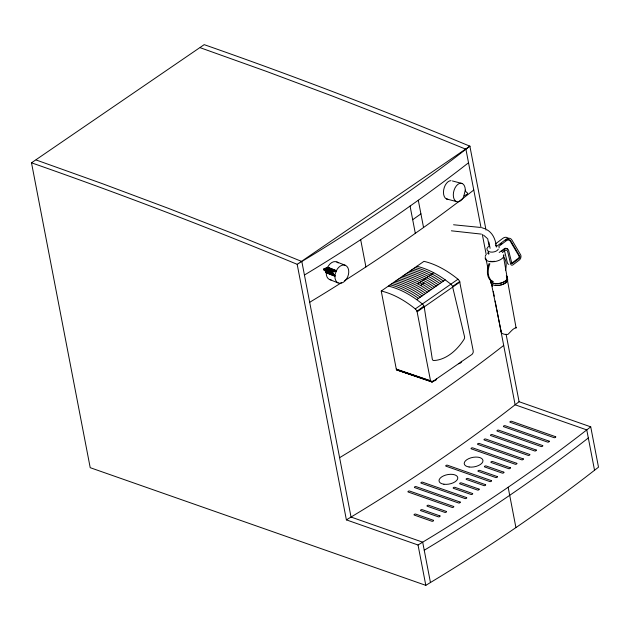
<?xml version="1.0" encoding="UTF-8"?>
<svg xmlns="http://www.w3.org/2000/svg" width="630" height="630" viewBox="0 0 630 630"><rect width="100%" height="100%" fill="white"/><g stroke="black" fill="none" stroke-linecap="round" stroke-linejoin="round"><path stroke-width="0.94" d="M465.294 190.142L463.538 197.206A9.505 5.67 -75.3 0 1 454.112 199.112A9.505 5.67 -75.3 0 1 457.75 184.464A9.505 5.67 -75.3 0 1 465.294 190.142L465.916 191.74L467.641 193.166L467.413 194.087L464.113 195.843M326.379 271.632L326.23 272.822A9.505 6.442 -68.5 0 0 331.128 279.885M485.21 256.339L485.714 255.174M323.615 269.711L332.293 273.129L334.239 274.633L334.908 276.239L335.207 273.861L337.113 269.325A9.505 6.442 -68.5 0 1 347.957 267.884A9.505 6.442 -68.5 0 1 343.389 282.224A9.505 6.442 -68.5 0 1 334.908 276.239L326.23 272.822L325.56 271.207L323.615 269.711L323.907 268.813L327.734 267.222L336.412 270.648L332.585 272.231L323.907 268.813M332.293 273.129L332.585 272.231M327.277 268.081L328.435 265.907A9.505 6.442 -68.5 0 1 338.231 262.946M507.418 280.051L516.08 327.852A7.922 3.985 -10.9 0 0 515.505 327.293M489.069 253.567L488.659 254.213L488.266 251.457M488.368 246.55L486.888 248.566L487.392 250.819M400.814 277.428A86.2 49.258 55.2 0 1 417.714 283.87L433.731 272.735M487.439 253.315L488.612 252.52M468.523 162.776L459.27 169.942A1524.088 766.647 -10.9 0 1 418.296 200.245L404.208 210.215A1524.088 766.647 -10.9 0 1 315.307 268.435L304.44 275.034M473.768 190.032L464.515 197.198A1524.088 766.647 -10.9 0 1 423.549 227.509L409.453 237.471A1524.088 766.647 -10.9 0 1 344.657 280.641M503.693 345.429L494.44 352.595A1524.088 766.647 -10.9 0 1 350.477 451.088L339.609 457.687M519.088 401.719L505.874 411.957A1524.088 766.647 -10.9 0 1 361.911 510.45L346.39 519.876L297.179 264.316C209.585 228.029 121.007 194.087 31.5 162.808L90.208 467.68L425.809 585.349L441.323 575.922A1524.088 766.647 -10.9 0 0 585.286 477.422L598.5 467.192L590.727 426.841L519.088 401.719L506.087 334.215M590.727 426.841L577.513 437.07A1524.088 766.647 -10.9 0 1 433.55 535.571L418.036 544.997L346.39 519.876M588.326 437.976L579.072 445.142A1524.088 766.647 -10.9 0 1 435.109 543.643L424.242 550.242M495.345 244.007L502.819 238.353A8.552 5.276 -73.7 0 1 508.095 238.298M500.244 244.456L501.732 243.33M498.81 246.385L506.733 240.424A6.851 4.229 -73.7 0 1 510.828 241.038L519.781 256.237A1.543 0.953 -73.7 0 1 519.277 258.387L512.387 263.537A1.284 0.787 -73.7 0 1 511.844 263.316L508.591 250.323A5.229 3.229 -73.7 0 0 505.481 248.677L501.409 251.622M499.173 252.48L504.685 248.441A5.229 3.229 -73.7 0 1 507.331 249.212M502.354 252.559L505.189 250.417A3.528 2.181 -73.7 0 1 507.685 251.732L510.623 263.875A2.985 1.843 -73.7 0 0 512.977 264.828L519.396 259.969A3.252 2.008 -73.7 0 0 520.624 254.796L512.025 240.188A8.552 5.276 -73.7 0 0 506.008 239.282L497.038 246.07L495.448 245.605M412.689 219.697L420.919 213.877M398.152 370.172L397.128 370.149L396.286 369.093L381.237 291.036L423.951 261.34A86.2 49.258 55.2 0 1 457.986 279.224A4.812 2.748 55.2 0 1 459.577 281.264L473.24 351.06L473.138 352.658L472.138 354.304L432.148 381.914L431.172 381.693L430.463 380.449L416.997 311.22L423.982 306.015A4.812 2.748 55.2 0 0 422.391 303.967L416.729 299.644A86.2 49.258 55.2 0 0 388.356 286.091M417.918 283.996L420.588 285.453L424.147 282.972A86.2 49.258 55.2 0 1 432.747 288.509M416.729 299.644L445.205 279.846L450.867 284.169A4.812 2.748 55.2 0 1 452.458 286.217L464.562 336.806A2.591 1.677 -71.2 0 1 463.979 339.389L462.664 341.405A48.667 31.555 -71.2 0 1 435.33 360.407L433.7 360.486A2.74 1.772 -71.2 0 1 432.274 359.005L424.116 306.267M381.237 291.036A86.2 49.258 55.2 0 1 415.272 308.92L457.986 279.224M417.233 311.732L459.947 282.035M452.568 286.43L459.711 281.523M31.5 162.808L204.191 44.651C293.706 75.939 382.276 109.88 469.87 146.168L486.029 230.068M505.457 240.51L505.937 240.188M309.684 302.298L320.552 295.69A1524.088 766.647 -10.9 0 0 341.468 282.665M402.594 276.192A86.2 49.258 55.2 0 1 419.493 282.634L421.478 281.516L424.147 282.972M453.569 224.768L480.005 227.398M451.363 230.808L481.359 234.108M452.45 180.968L462.294 183.55M446.465 198.938L456.309 201.529M481.911 227.729L485.195 228.832M396.286 369.093L430.55 380.764M396.396 369.377L432.684 381.733M396.546 369.629L432.416 381.851M396.711 369.849L432.148 381.914M396.916 370.023L431.889 381.93M200.238 47.722L266.356 71.363L332.679 96.169L399.207 122.126L465.916 149.231L481.021 227.674M36.146 159.981L102.265 183.629L168.596 208.428L235.124 234.384L301.825 261.497L351.044 517.049L422.683 542.17L430.455 582.522M336.837 261.962L345.516 265.387M327.553 267.388L336.223 270.805M327.364 267.537L336.034 270.955M327.167 267.679L335.845 271.097M326.978 267.805L335.656 271.231M326.781 267.931L335.459 271.349M326.584 268.041L335.262 271.459M326.387 268.144L335.065 271.561M326.183 268.23L334.861 271.656M325.387 268.49L334.065 271.916M325.001 270.672L333.672 274.089M325.56 271.207L334.239 274.633M325.678 271.373L334.357 274.798M325.789 271.554L334.467 274.971M325.883 271.743L334.561 275.16M325.978 271.94L334.656 275.357M326.057 272.144L334.735 275.57M326.127 272.365L334.798 275.782M326.183 272.585L334.861 276.011M329.482 279.5L338.152 282.917M419.493 282.634L422.368 284.209A86.2 49.258 55.2 0 1 430.967 289.745M421.478 281.516L421.273 281.397A86.2 49.258 55.2 0 0 404.373 274.948M486.777 229.659C493.077 233.084 495.841 240.282 496.314 247.102M483.533 235.1L487.155 238.313M416.997 311.22L416.863 310.96A4.812 2.748 55.2 0 0 415.272 308.92M491.227 282.823L501.378 332.703A7.922 3.985 -10.9 0 0 507.363 334.451L507.922 334.396C510.229 332.341 513.521 327.663 516.317 327.852M485.943 258.757L487.911 268.057M490.282 279.216L490.675 281.082M594.539 470.256L586.766 429.904L515.127 404.791L495.148 301.03M488.888 242.093L490.093 248.322M487.699 238.746L489.187 246.464M482.32 234.431L486.226 254.701M491.983 284.618L492.361 286.548M493.29 291.375L494.219 296.202M508.15 487.242L515.923 527.594M418.296 200.245L423.549 227.509M410.067 206.065L415.312 233.328M360.675 239.668L365.92 266.931M418.036 544.997L425.809 585.349M500.905 331.443L500.582 329.742M503.354 255.678L507.229 277.988M499.07 247.078L499.173 247.858M507.237 280.555A8.237 4.142 -10.9 0 1 503.291 284.02M502 284.516A8.237 4.142 -10.9 0 1 500.637 284.902M499.22 285.162A8.237 4.142 -10.9 0 1 495.156 285.177M494.558 261.277A8.875 4.465 -10.9 0 1 490.179 261.293M506.725 276.578A8.45 4.253 -10.9 0 1 500.322 283.209A8.45 4.253 -10.9 0 1 490.549 280.35M506.292 275.909A8.662 4.355 -10.9 0 1 500.362 283.311A8.662 4.355 -10.9 0 1 490.471 279.594M507.654 278.995A8.662 4.355 -10.9 0 1 498.48 285.469A8.662 4.355 -10.9 0 1 491.203 280.586M506.638 277.704A8.662 4.355 -10.9 0 1 507.268 278.31M508.599 239.754A6.851 4.229 -73.7 0 1 510.032 240.802L518.986 256A1.543 0.953 -73.7 0 1 518.474 258.158L511.584 263.301A1.284 0.787 -73.7 0 1 511.284 263.277M506.843 239.77A6.851 4.229 -73.7 0 1 507.3 239.668M508.812 264.277A2.985 1.843 -73.7 0 1 507.433 262.938L504.496 250.803A3.528 2.181 -73.7 0 0 504.386 250.457M503.63 256.906A13.734 8.481 -73.7 0 1 505.536 270.113M493.306 281.626A13.734 8.481 -73.7 0 1 489.872 263.765M492.51 281.389A13.734 8.481 -73.7 0 1 489.069 263.529M498.212 249.133A5.205 2.622 -10.9 0 1 497.598 250.086M497.086 250.543A5.205 2.622 -10.9 0 1 489.211 251.661M488.699 251.354A5.205 2.622 -10.9 0 1 488.321 250.984M503.811 254.599A9.505 4.78 -10.9 0 1 494.558 261.6A9.505 4.78 -10.9 0 1 485.336 257.213M447.906 199.261A9.505 5.67 -75.3 0 1 443.67 189.937A9.505 5.67 -75.3 0 1 451.001 180.645M395.475 281.137A86.2 49.258 55.2 0 1 423.848 294.698M393.695 282.374A86.2 49.258 55.2 0 1 422.069 295.935M391.915 283.61A86.2 49.258 55.2 0 1 420.289 297.171M390.135 284.847A86.2 49.258 55.2 0 1 418.509 298.407M461.302 361.258A3.166 1.599 -10.9 0 1 458.419 363.754M420.588 285.453A86.2 49.258 55.2 0 1 429.188 290.989M409.713 271.239A86.2 49.258 55.2 0 1 438.086 284.799M399.034 278.665A86.2 49.258 55.2 0 1 427.408 292.225M407.933 272.475A86.2 49.258 55.2 0 1 436.306 286.036M406.153 273.711A86.2 49.258 55.2 0 1 434.527 287.272M411.492 270.002A86.2 49.258 55.2 0 1 439.866 283.563M397.254 279.901A86.2 49.258 55.2 0 1 425.628 293.462M415.052 267.53A86.2 49.258 55.2 0 1 443.425 281.09M413.272 268.766A86.2 49.258 55.2 0 1 441.646 282.327M416.832 266.293A86.2 49.258 55.2 0 1 445.205 279.846M436.385 378.583A3.166 1.599 -10.9 0 1 432.684 381.15M469.87 146.168L456.655 156.397A1524.088 766.647 -10.9 0 1 312.693 254.898L297.179 264.316L469.87 146.168M555.636 436.724L511.56 421.273A1.071 0.535 -10.9 0 0 510.19 421.541A1.071 0.535 -10.9 0 0 510.127 422.258L554.195 437.708A1.126 0.567 -10.9 0 0 555.44 437.401A1.126 0.567 -10.9 0 0 555.636 436.724M549.155 441.158L505.087 425.707A1.071 0.535 -10.9 0 0 503.716 425.967A1.071 0.535 -10.9 0 0 503.646 426.691L547.722 442.142A1.126 0.567 -10.9 0 0 548.966 441.835A1.126 0.567 -10.9 0 0 549.155 441.158M542.682 445.583L498.613 430.133A1.071 0.535 -10.9 0 0 497.243 430.4A1.071 0.535 -10.9 0 0 497.172 431.117L541.241 446.576A1.126 0.567 -10.9 0 0 542.493 446.26A1.126 0.567 -10.9 0 0 542.682 445.583M536.209 450.017L492.132 434.566A1.071 0.535 -10.9 0 0 490.762 434.826A1.071 0.535 -10.9 0 0 490.691 435.55L534.768 451.001A1.126 0.567 -10.9 0 0 536.012 450.694A1.126 0.567 -10.9 0 0 536.209 450.017M529.728 454.451L485.659 439A1.071 0.535 -10.9 0 0 484.289 439.26A1.071 0.535 -10.9 0 0 484.218 439.984L528.294 455.435A1.126 0.567 -10.9 0 0 529.539 455.128A1.126 0.567 -10.9 0 0 529.728 454.451M523.254 458.876L479.186 443.425A1.071 0.535 -10.9 0 0 477.816 443.693A1.071 0.535 -10.9 0 0 477.745 444.41L521.813 459.861A1.126 0.567 -10.9 0 0 523.058 459.553A1.126 0.567 -10.9 0 0 523.254 458.876M516.781 463.31L472.705 447.859A1.071 0.535 -10.9 0 0 471.334 448.119A1.071 0.535 -10.9 0 0 471.264 448.844L515.34 464.294A1.126 0.567 -10.9 0 0 516.584 463.987A1.126 0.567 -10.9 0 0 516.781 463.31M510.3 467.744L492.55 461.514A1.071 0.535 -10.9 0 0 491.18 461.782A1.071 0.535 -10.9 0 0 491.109 462.499L508.867 468.728A1.126 0.567 -10.9 0 0 510.111 468.421A1.126 0.567 -10.9 0 0 510.3 467.744M503.827 472.169L486.077 465.948A1.071 0.535 -10.9 0 0 484.706 466.208A1.071 0.535 -10.9 0 0 484.635 466.932L502.386 473.154A1.126 0.567 -10.9 0 0 503.63 472.847A1.126 0.567 -10.9 0 0 503.827 472.169M497.353 476.603L479.595 470.382A1.071 0.535 -10.9 0 0 478.225 470.641A1.071 0.535 -10.9 0 0 478.162 471.366L495.912 477.587A1.126 0.567 -10.9 0 0 497.157 477.28A1.126 0.567 -10.9 0 0 497.353 476.603M491.447 480.643L447.379 465.184A1.071 0.535 -10.9 0 0 446.009 465.452A1.071 0.535 -10.9 0 0 445.938 466.168L490.014 481.627A1.126 0.567 -10.9 0 0 491.258 481.312A1.126 0.567 -10.9 0 0 491.447 480.643M485.549 484.675L467.799 478.453A1.071 0.535 -10.9 0 0 466.428 478.713A1.071 0.535 -10.9 0 0 466.358 479.438L484.108 485.659A1.126 0.567 -10.9 0 0 485.36 485.352A1.126 0.567 -10.9 0 0 485.549 484.675M479.076 489.108L461.317 482.879A1.071 0.535 -10.9 0 0 459.955 483.147A1.071 0.535 -10.9 0 0 459.884 483.864L477.634 490.093A1.126 0.567 -10.9 0 0 478.879 489.786A1.126 0.567 -10.9 0 0 479.076 489.108M472.594 493.534L454.844 487.313A1.071 0.535 -10.9 0 0 453.474 487.581A1.071 0.535 -10.9 0 0 453.403 488.297L471.161 494.519A1.126 0.567 -10.9 0 0 472.405 494.211A1.126 0.567 -10.9 0 0 472.594 493.534M466.625 497.621L422.549 482.17A1.071 0.535 -10.9 0 0 421.187 482.438A1.071 0.535 -10.9 0 0 421.116 483.155L465.184 498.606A1.126 0.567 -10.9 0 0 466.428 498.298A1.126 0.567 -10.9 0 0 466.625 497.621M460.152 502.055L416.076 486.604A1.071 0.535 -10.9 0 0 414.705 486.864A1.071 0.535 -10.9 0 0 414.634 487.588L458.711 503.039A1.126 0.567 -10.9 0 0 459.955 502.732A1.126 0.567 -10.9 0 0 460.152 502.055M453.671 506.488L409.602 491.03A1.071 0.535 -10.9 0 0 408.232 491.298A1.071 0.535 -10.9 0 0 408.161 492.014L452.238 507.473A1.126 0.567 -10.9 0 0 453.482 507.166A1.126 0.567 -10.9 0 0 453.671 506.488M446.402 511.458L428.652 505.236A1.071 0.535 -10.9 0 0 427.282 505.496A1.071 0.535 -10.9 0 0 427.211 506.221L444.969 512.442A1.126 0.567 -10.9 0 0 446.213 512.135A1.126 0.567 -10.9 0 0 446.402 511.458M439.929 515.891L422.179 509.662A1.071 0.535 -10.9 0 0 420.808 509.93A1.071 0.535 -10.9 0 0 420.738 510.647L438.488 516.876A1.126 0.567 -10.9 0 0 439.74 516.568A1.126 0.567 -10.9 0 0 439.929 515.891M433.456 520.317L415.698 514.096A1.071 0.535 -10.9 0 0 414.327 514.356A1.071 0.535 -10.9 0 0 414.264 515.08L432.015 521.301A1.126 0.567 -10.9 0 0 433.259 520.994A1.126 0.567 -10.9 0 0 433.456 520.317M469.106 466.995A9.505 4.78 -10.9 0 0 482.982 460.648A9.505 4.78 -10.9 0 0 468.72 458.648A9.505 4.78 -10.9 0 0 469.106 466.995M443.922 484.226A9.505 4.78 -10.9 0 0 457.797 477.879A9.505 4.78 -10.9 0 0 443.536 475.878A9.505 4.78 -10.9 0 0 443.922 484.226"/></g></svg>
